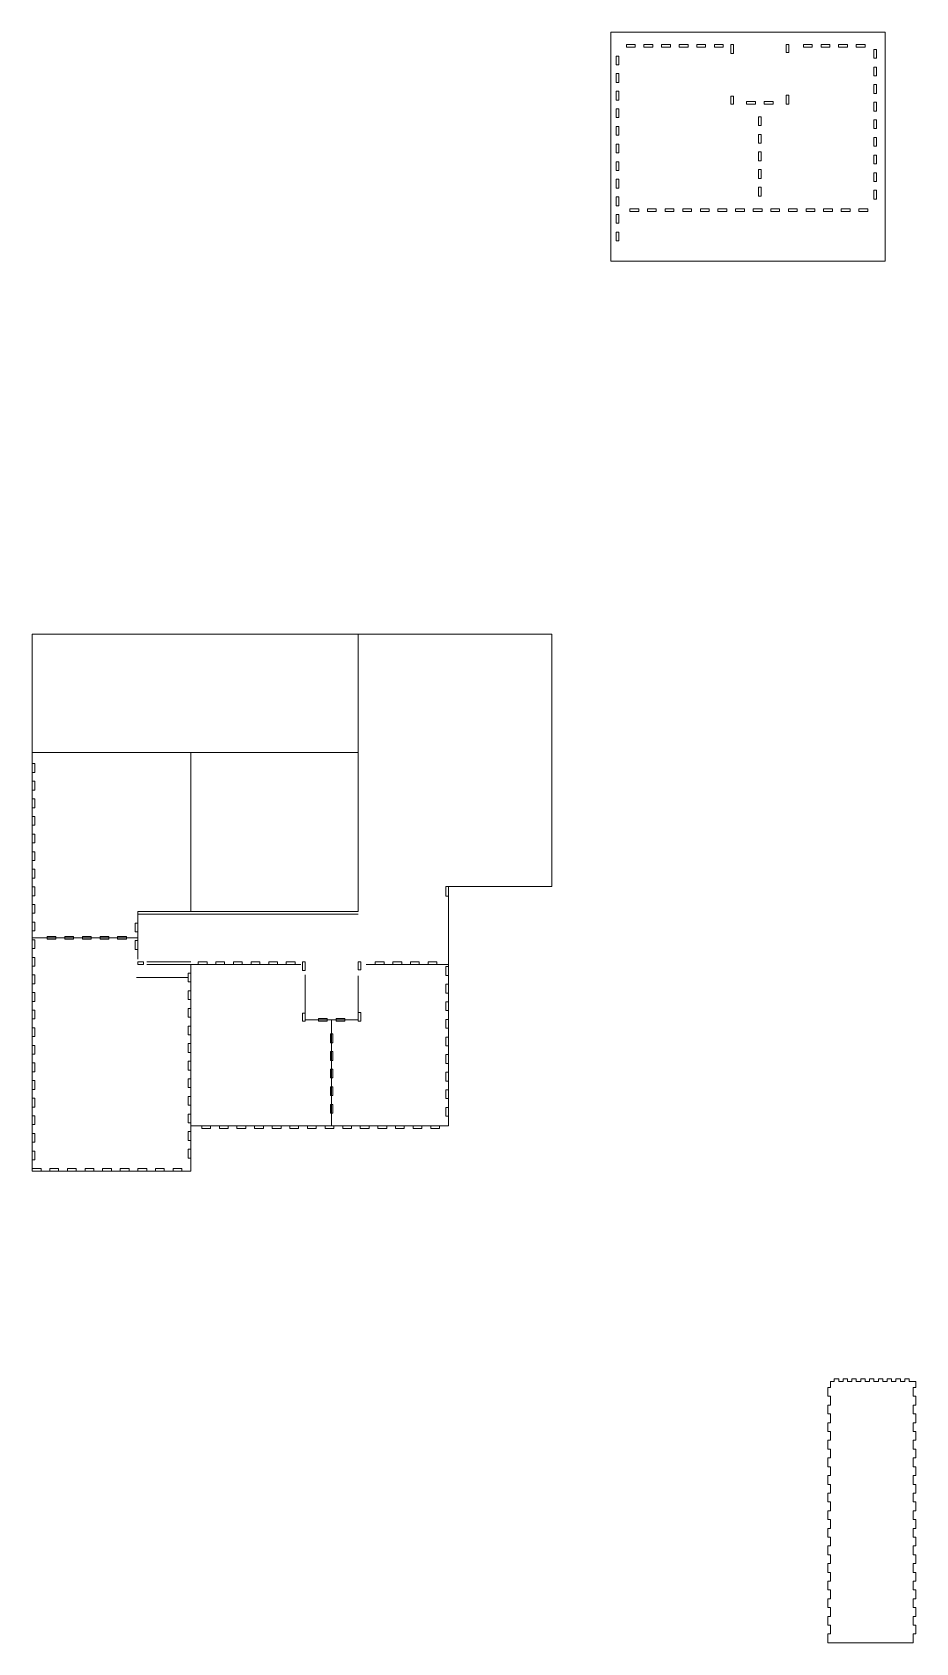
# Model space of a CAD drawing. Header units: millimetres. Extents: x -15307 to -8200, y 7864 to 9694.
# Drawn here: x -15307 to -14304, y 7864 to 9694 of the extents above; entities that cross this region are included whole.
import ezdxf

# ---------------------------------------------------------------- set-up
doc = ezdxf.new("R2010")
doc.units = ezdxf.units.MM
doc.layers.add('A-DETL-THIN', color=151, linetype='Continuous', lineweight=9)

msp = doc.modelspace()

# ---------------------------------------------------------------- linework, layer by layer
at = {"layer": 'A-DETL-THIN'}
for p, q in [((-14650.5, 9693.8), (-14338.7, 9693.8)), ((-14650.5, 9433.8), (-14650.5, 9693.8)), ((-14632.7, 9679.8), (-14632.7, 9676.8)), ((-14632.7, 9679.8), (-14622.7, 9679.8)), ((-14622.7, 9679.8), (-14622.7, 9676.8)), ((-14612.7, 9679.8), (-14612.7, 9676.8)), ((-14612.7, 9679.8), (-14602.7, 9679.8)), ((-14602.7, 9679.8), (-14602.7, 9676.8)), ((-14592.7, 9679.8), (-14592.7, 9676.8)), ((-14592.7, 9679.8), (-14582.7, 9679.8)), ((-14582.7, 9679.8), (-14582.7, 9676.8)), ((-14572.7, 9679.8), (-14572.7, 9676.8)), ((-14572.7, 9679.8), (-14562.7, 9679.8)), ((-14562.7, 9679.8), (-14562.7, 9676.8)), ((-14552.7, 9679.8), (-14552.7, 9676.8)), ((-14552.7, 9679.8), (-14542.7, 9679.8)), ((-14542.7, 9679.8), (-14542.7, 9676.8)), ((-14532.7, 9679.8), (-14532.7, 9676.8)), ((-14532.7, 9679.8), (-14522.7, 9679.8)), ((-14522.7, 9679.8), (-14522.7, 9676.8)), ((-14514.2, 9679.8), (-14514.2, 9669.8)), ((-14514.2, 9679.8), (-14511.2, 9679.8)), ((-14511.2, 9679.8), (-14511.2, 9669.8)), ((-14451.2, 9679.8), (-14451.2, 9670.8)), ((-14451.2, 9679.8), (-14448.2, 9679.8)), ((-14448.2, 9679.8), (-14448.2, 9670.8)), ((-14431.7, 9679.8), (-14431.7, 9676.8)), ((-14431.7, 9679.8), (-14421.7, 9679.8)), ((-14421.7, 9679.8), (-14421.7, 9676.8)), ((-14411.7, 9679.8), (-14411.7, 9676.8)), ((-14411.7, 9679.8), (-14401.7, 9679.8)), ((-14401.7, 9679.8), (-14401.7, 9676.8)), ((-14391.7, 9679.8), (-14391.7, 9676.8)), ((-14391.7, 9679.8), (-14381.7, 9679.8)), ((-14381.7, 9679.8), (-14381.7, 9676.8)), ((-14371.7, 9679.8), (-14371.7, 9676.8)), ((-14371.7, 9679.8), (-14361.7, 9679.8)), ((-14361.7, 9679.8), (-14361.7, 9676.8)), ((-14338.7, 9693.8), (-14338.7, 9433.8)), ((-14644.2, 9666.8), (-14641.2, 9666.8)), ((-14644.2, 9656.8), (-14644.2, 9666.8)), ((-14641.2, 9666.8), (-14641.2, 9656.8)), ((-14622.7, 9676.8), (-14632.7, 9676.8)), ((-14602.7, 9676.8), (-14612.7, 9676.8)), ((-14582.7, 9676.8), (-14592.7, 9676.8)), ((-14562.7, 9676.8), (-14572.7, 9676.8)), ((-14542.7, 9676.8), (-14552.7, 9676.8)), ((-14522.7, 9676.8), (-14532.7, 9676.8)), ((-14514.2, 9669.8), (-14511.2, 9669.8)), ((-14448.2, 9670.8), (-14451.2, 9670.8)), ((-14421.7, 9676.8), (-14431.7, 9676.8)), ((-14401.7, 9676.8), (-14411.7, 9676.8)), ((-14381.7, 9676.8), (-14391.7, 9676.8)), ((-14361.7, 9676.8), (-14371.7, 9676.8)), ((-14351.7, 9674.3), (-14348.7, 9674.3)), ((-14351.7, 9664.3), (-14351.7, 9674.3)), ((-14351.7, 9664.3), (-14348.7, 9664.3)), ((-14348.7, 9674.3), (-14348.7, 9664.3)), ((-14644.2, 9656.8), (-14641.2, 9656.8)), ((-14644.2, 9646.8), (-14641.2, 9646.8)), ((-14644.2, 9636.8), (-14644.2, 9646.8)), ((-14641.2, 9646.8), (-14641.2, 9636.8)), ((-14351.7, 9654.3), (-14348.7, 9654.3)), ((-14351.7, 9644.3), (-14351.7, 9654.3)), ((-14351.7, 9644.3), (-14348.7, 9644.3)), ((-14348.7, 9654.3), (-14348.7, 9644.3)), ((-14644.2, 9636.8), (-14641.2, 9636.8)), ((-14644.2, 9626.8), (-14641.2, 9626.8)), ((-14644.2, 9616.8), (-14644.2, 9626.8)), ((-14641.2, 9626.8), (-14641.2, 9616.8)), ((-14351.7, 9634.3), (-14348.7, 9634.3)), ((-14351.7, 9624.3), (-14351.7, 9634.3)), ((-14351.7, 9624.3), (-14348.7, 9624.3)), ((-14348.7, 9634.3), (-14348.7, 9624.3)), ((-14644.2, 9616.8), (-14641.2, 9616.8)), ((-14644.2, 9606.8), (-14641.2, 9606.8)), ((-14644.2, 9596.8), (-14644.2, 9606.8)), ((-14641.2, 9606.8), (-14641.2, 9596.8)), ((-14514.2, 9612.3), (-14514.2, 9621.3)), ((-14514.2, 9621.3), (-14511.2, 9621.3)), ((-14511.2, 9612.3), (-14514.2, 9612.3)), ((-14511.2, 9621.3), (-14511.2, 9612.3)), ((-14496.2, 9615.3), (-14496.2, 9612.3)), ((-14496.2, 9615.3), (-14486.2, 9615.3)), ((-14486.2, 9612.3), (-14496.2, 9612.3)), ((-14486.2, 9615.3), (-14486.2, 9612.3)), ((-14476.2, 9615.3), (-14476.2, 9612.3)), ((-14476.2, 9615.3), (-14466.2, 9615.3)), ((-14466.2, 9612.3), (-14476.2, 9612.3)), ((-14466.2, 9615.3), (-14466.2, 9612.3)), ((-14448.2, 9622.3), (-14451.2, 9622.3)), ((-14451.2, 9622.3), (-14451.2, 9612.3)), ((-14451.2, 9612.3), (-14448.2, 9612.3)), ((-14448.2, 9612.3), (-14448.2, 9622.3)), ((-14351.7, 9614.3), (-14348.7, 9614.3)), ((-14351.7, 9604.3), (-14351.7, 9614.3)), ((-14348.7, 9614.3), (-14348.7, 9604.3)), ((-14644.2, 9596.8), (-14641.2, 9596.8)), ((-14644.2, 9586.8), (-14641.2, 9586.8)), ((-14644.2, 9576.8), (-14644.2, 9586.8)), ((-14641.2, 9586.8), (-14641.2, 9576.8)), ((-14482.7, 9597.8), (-14479.7, 9597.8)), ((-14482.7, 9587.8), (-14482.7, 9597.8)), ((-14482.7, 9587.8), (-14479.7, 9587.8)), ((-14479.7, 9597.8), (-14479.7, 9587.8)), ((-14351.7, 9604.3), (-14348.7, 9604.3)), ((-14351.7, 9594.3), (-14348.7, 9594.3)), ((-14351.7, 9584.3), (-14351.7, 9594.3)), ((-14348.7, 9594.3), (-14348.7, 9584.3)), ((-14644.2, 9576.8), (-14641.2, 9576.8)), ((-14482.7, 9577.8), (-14479.7, 9577.8)), ((-14482.7, 9567.8), (-14482.7, 9577.8)), ((-14479.7, 9577.8), (-14479.7, 9567.8)), ((-14351.7, 9584.3), (-14348.7, 9584.3)), ((-14351.7, 9574.3), (-14348.7, 9574.3)), ((-14351.7, 9564.3), (-14351.7, 9574.3)), ((-14348.7, 9574.3), (-14348.7, 9564.3)), ((-14644.2, 9566.8), (-14641.2, 9566.8)), ((-14644.2, 9556.8), (-14644.2, 9566.8)), ((-14644.2, 9556.8), (-14641.2, 9556.8)), ((-14641.2, 9566.8), (-14641.2, 9556.8)), ((-14482.7, 9567.8), (-14479.7, 9567.8)), ((-14482.7, 9557.8), (-14479.7, 9557.8)), ((-14482.7, 9547.8), (-14482.7, 9557.8)), ((-14479.7, 9557.8), (-14479.7, 9547.8)), ((-14351.7, 9564.3), (-14348.7, 9564.3)), ((-14351.7, 9554.3), (-14348.7, 9554.3)), ((-14351.7, 9544.3), (-14351.7, 9554.3)), ((-14348.7, 9554.3), (-14348.7, 9544.3)), ((-14644.2, 9546.8), (-14641.2, 9546.8)), ((-14644.2, 9536.8), (-14644.2, 9546.8)), ((-14644.2, 9536.8), (-14641.2, 9536.8)), ((-14641.2, 9546.8), (-14641.2, 9536.8)), ((-14482.7, 9547.8), (-14479.7, 9547.8)), ((-14482.7, 9537.8), (-14479.7, 9537.8)), ((-14482.7, 9527.8), (-14482.7, 9537.8)), ((-14479.7, 9537.8), (-14479.7, 9527.8)), ((-14351.7, 9544.3), (-14348.7, 9544.3)), ((-14351.7, 9534.3), (-14348.7, 9534.3)), ((-14351.7, 9524.3), (-14351.7, 9534.3)), ((-14348.7, 9534.3), (-14348.7, 9524.3)), ((-14644.2, 9526.8), (-14641.2, 9526.8)), ((-14644.2, 9516.8), (-14644.2, 9526.8)), ((-14644.2, 9516.8), (-14641.2, 9516.8)), ((-14641.2, 9526.8), (-14641.2, 9516.8)), ((-14482.7, 9527.8), (-14479.7, 9527.8)), ((-14482.7, 9517.8), (-14479.7, 9517.8)), ((-14482.7, 9507.8), (-14482.7, 9517.8)), ((-14479.7, 9517.8), (-14479.7, 9507.8)), ((-14351.7, 9524.3), (-14348.7, 9524.3)), ((-14351.7, 9514.3), (-14348.7, 9514.3)), ((-14351.7, 9504.3), (-14351.7, 9514.3)), ((-14348.7, 9514.3), (-14348.7, 9504.3)), ((-14644.2, 9506.8), (-14641.2, 9506.8)), ((-14644.2, 9496.8), (-14644.2, 9506.8)), ((-14644.2, 9496.8), (-14641.2, 9496.8)), ((-14641.2, 9506.8), (-14641.2, 9496.8)), ((-14482.7, 9507.8), (-14479.7, 9507.8)), ((-14351.7, 9504.3), (-14348.7, 9504.3)), ((-14644.2, 9486.8), (-14641.2, 9486.8)), ((-14644.2, 9476.8), (-14644.2, 9486.8)), ((-14644.2, 9476.8), (-14641.2, 9476.8)), ((-14641.2, 9486.8), (-14641.2, 9476.8)), ((-14628.7, 9493.3), (-14628.7, 9490.3)), ((-14628.7, 9493.3), (-14618.7, 9493.3)), ((-14618.7, 9490.3), (-14628.7, 9490.3)), ((-14618.7, 9493.3), (-14618.7, 9490.3)), ((-14608.7, 9493.3), (-14608.7, 9490.3)), ((-14608.7, 9493.3), (-14598.7, 9493.3)), ((-14598.7, 9490.3), (-14608.7, 9490.3)), ((-14598.7, 9493.3), (-14598.7, 9490.3)), ((-14588.7, 9493.3), (-14588.7, 9490.3)), ((-14588.7, 9493.3), (-14578.7, 9493.3)), ((-14578.7, 9490.3), (-14588.7, 9490.3)), ((-14578.7, 9493.3), (-14578.7, 9490.3)), ((-14568.7, 9493.3), (-14568.7, 9490.3)), ((-14568.7, 9493.3), (-14558.7, 9493.3)), ((-14558.7, 9490.3), (-14568.7, 9490.3)), ((-14558.7, 9493.3), (-14558.7, 9490.3)), ((-14548.7, 9493.3), (-14548.7, 9490.3)), ((-14548.7, 9493.3), (-14538.7, 9493.3)), ((-14538.7, 9490.3), (-14548.7, 9490.3)), ((-14538.7, 9493.3), (-14538.7, 9490.3)), ((-14528.7, 9493.3), (-14528.7, 9490.3)), ((-14528.7, 9493.3), (-14518.7, 9493.3)), ((-14518.7, 9490.3), (-14528.7, 9490.3)), ((-14518.7, 9493.3), (-14518.7, 9490.3)), ((-14508.7, 9493.3), (-14508.7, 9490.3)), ((-14508.7, 9493.3), (-14498.7, 9493.3)), ((-14498.7, 9490.3), (-14508.7, 9490.3)), ((-14498.7, 9493.3), (-14498.7, 9490.3)), ((-14488.7, 9493.3), (-14488.7, 9490.3)), ((-14488.7, 9493.3), (-14478.7, 9493.3)), ((-14478.7, 9490.3), (-14488.7, 9490.3)), ((-14478.7, 9493.3), (-14478.7, 9490.3)), ((-14468.7, 9493.3), (-14468.7, 9490.3)), ((-14468.7, 9493.3), (-14458.7, 9493.3)), ((-14458.7, 9490.3), (-14468.7, 9490.3)), ((-14458.7, 9493.3), (-14458.7, 9490.3)), ((-14448.7, 9493.3), (-14448.7, 9490.3)), ((-14448.7, 9493.3), (-14438.7, 9493.3)), ((-14438.7, 9490.3), (-14448.7, 9490.3)), ((-14438.7, 9493.3), (-14438.7, 9490.3)), ((-14428.7, 9493.3), (-14428.7, 9490.3)), ((-14428.7, 9493.3), (-14418.7, 9493.3)), ((-14418.7, 9490.3), (-14428.7, 9490.3)), ((-14418.7, 9493.3), (-14418.7, 9490.3)), ((-14408.7, 9493.3), (-14408.7, 9490.3)), ((-14408.7, 9493.3), (-14398.7, 9493.3)), ((-14398.7, 9490.3), (-14408.7, 9490.3)), ((-14398.7, 9493.3), (-14398.7, 9490.3)), ((-14388.7, 9493.3), (-14388.7, 9490.3)), ((-14388.7, 9493.3), (-14378.7, 9493.3)), ((-14378.7, 9490.3), (-14388.7, 9490.3)), ((-14378.7, 9493.3), (-14378.7, 9490.3)), ((-14368.7, 9493.3), (-14368.7, 9490.3)), ((-14368.7, 9493.3), (-14358.7, 9493.3)), ((-14358.7, 9490.3), (-14368.7, 9490.3)), ((-14358.7, 9493.3), (-14358.7, 9490.3)), ((-14644.2, 9466.8), (-14641.2, 9466.8)), ((-14644.2, 9456.8), (-14644.2, 9466.8)), ((-14641.2, 9466.8), (-14641.2, 9456.8)), ((-14644.2, 9456.8), (-14641.2, 9456.8)), ((-14338.7, 9433.8), (-14650.5, 9433.8)), ((-14937.3, 9010), (-15307.3, 9010)), ((-15307.3, 9010), (-15307.3, 8875.5)), ((-14937.3, 8695), (-14937.3, 9010)), ((-14937.3, 9010), (-14717.3, 9010)), ((-14717.3, 9010), (-14717.3, 8723.5)), ((-15307.3, 8400), (-15307.3, 8875.5)), ((-15307.3, 8875.5), (-14937.3, 8875.5)), ((-15127.3, 8695), (-15127.3, 8875.5)), ((-15307.3, 8863), (-15304.3, 8863)), ((-15307.3, 8853), (-15307.3, 8863)), ((-15304.3, 8863), (-15304.3, 8853)), ((-15307.3, 8853), (-15304.3, 8853)), ((-15307.3, 8843), (-15304.3, 8843)), ((-15307.3, 8833), (-15307.3, 8843)), ((-15304.3, 8843), (-15304.3, 8833)), ((-15307.3, 8833), (-15304.3, 8833)), ((-15307.3, 8823), (-15304.3, 8823)), ((-15307.3, 8813), (-15307.3, 8823)), ((-15304.3, 8823), (-15304.3, 8813)), ((-15307.3, 8813), (-15304.3, 8813)), ((-15307.3, 8803), (-15304.3, 8803)), ((-15307.3, 8793), (-15307.3, 8803)), ((-15304.3, 8803), (-15304.3, 8793)), ((-15307.3, 8793), (-15304.3, 8793)), ((-15307.3, 8783), (-15304.3, 8783)), ((-15307.3, 8773), (-15307.3, 8783)), ((-15304.3, 8783), (-15304.3, 8773)), ((-15307.3, 8773), (-15304.3, 8773)), ((-15307.3, 8763), (-15304.3, 8763)), ((-15307.3, 8753), (-15307.3, 8763)), ((-15307.3, 8753), (-15304.3, 8753)), ((-15304.3, 8763), (-15304.3, 8753)), ((-15307.3, 8743), (-15304.3, 8743)), ((-15307.3, 8733), (-15307.3, 8743)), ((-15307.3, 8733), (-15304.3, 8733)), ((-15304.3, 8743), (-15304.3, 8733)), ((-15307.3, 8723), (-15304.3, 8723)), ((-15307.3, 8713), (-15307.3, 8723)), ((-15307.3, 8713), (-15304.3, 8713)), ((-15304.3, 8723), (-15304.3, 8713)), ((-14837.8, 8723.5), (-14834.8, 8723.5)), ((-14837.8, 8712.5), (-14837.8, 8723.5)), ((-14837.8, 8712.5), (-14834.8, 8712.5)), ((-14834.8, 8723.5), (-14834.8, 8635)), ((-14834.8, 8723.5), (-14717.3, 8723.5)), ((-14834.8, 8723.5), (-14834.8, 8712.5)), ((-15307.3, 8703), (-15304.3, 8703)), ((-15307.3, 8693), (-15307.3, 8703)), ((-15307.3, 8693), (-15304.3, 8693)), ((-15304.3, 8703), (-15304.3, 8693)), ((-15187.3, 8665), (-15187.3, 8695)), ((-15187.3, 8695), (-14937.3, 8695)), ((-15187.3, 8692), (-14937.3, 8692)), ((-15307.3, 8683), (-15304.3, 8683)), ((-15307.3, 8673), (-15307.3, 8683)), ((-15307.3, 8673), (-15304.3, 8673)), ((-15304.3, 8683), (-15304.3, 8673)), ((-15190.3, 8682), (-15187.3, 8682)), ((-15190.3, 8672), (-15190.3, 8682)), ((-15190.3, 8672), (-15187.3, 8672)), ((-15187.3, 8682), (-15187.3, 8672)), ((-15307.3, 8665), (-15187.3, 8665)), ((-15307.3, 8663), (-15304.3, 8663)), ((-15307.3, 8653), (-15307.3, 8663)), ((-15304.3, 8663), (-15304.3, 8653)), ((-15290.3, 8666.5), (-15290.3, 8663.5)), ((-15290.3, 8666.5), (-15280.3, 8666.5)), ((-15280.3, 8663.5), (-15290.3, 8663.5)), ((-15280.3, 8666.5), (-15280.3, 8663.5)), ((-15270.3, 8666.5), (-15270.3, 8663.5)), ((-15270.3, 8666.5), (-15260.3, 8666.5)), ((-15260.3, 8663.5), (-15270.3, 8663.5)), ((-15260.3, 8666.5), (-15260.3, 8663.5)), ((-15250.3, 8666.5), (-15250.3, 8663.5)), ((-15250.3, 8666.5), (-15240.3, 8666.5)), ((-15240.3, 8663.5), (-15250.3, 8663.5)), ((-15240.3, 8666.5), (-15240.3, 8663.5)), ((-15230.3, 8666.5), (-15230.3, 8663.5)), ((-15230.3, 8666.5), (-15220.3, 8666.5)), ((-15220.3, 8663.5), (-15230.3, 8663.5)), ((-15220.3, 8666.5), (-15220.3, 8663.5)), ((-15210.3, 8666.5), (-15210.3, 8663.5)), ((-15210.3, 8666.5), (-15200.3, 8666.5)), ((-15200.3, 8663.5), (-15210.3, 8663.5)), ((-15200.3, 8666.5), (-15200.3, 8663.5)), ((-15190.3, 8662), (-15187.3, 8662)), ((-15190.3, 8652), (-15190.3, 8662)), ((-15187.3, 8665), (-15187.3, 8641.1)), ((-15187.3, 8662), (-15187.3, 8652)), ((-15307.3, 8653), (-15304.3, 8653)), ((-15307.3, 8643), (-15304.3, 8643)), ((-15307.3, 8633), (-15307.3, 8643)), ((-15304.3, 8643), (-15304.3, 8633)), ((-15190.3, 8652), (-15187.3, 8652)), ((-15187.3, 8638), (-15180.8, 8638)), ((-15187.3, 8638), (-15187.3, 8635)), ((-15187.3, 8635), (-15180.8, 8635)), ((-15180.8, 8638), (-15180.8, 8635)), ((-15177.3, 8638), (-15127.3, 8638)), ((-15177.3, 8635), (-15127.3, 8635)), ((-15127.3, 8400), (-15127.3, 8635)), ((-15127.3, 8635), (-15002.3, 8635)), ((-15118.8, 8638), (-15118.8, 8635)), ((-15118.8, 8638), (-15108.8, 8638)), ((-15108.8, 8635), (-15118.8, 8635)), ((-15108.8, 8638), (-15108.8, 8635)), ((-15098.8, 8638), (-15098.8, 8635)), ((-15098.8, 8638), (-15088.8, 8638)), ((-15088.8, 8635), (-15098.8, 8635)), ((-15088.8, 8638), (-15088.8, 8635)), ((-15078.8, 8638), (-15078.8, 8635)), ((-15078.8, 8638), (-15068.8, 8638)), ((-15068.8, 8635), (-15078.8, 8635)), ((-15068.8, 8638), (-15068.8, 8635)), ((-15058.8, 8638), (-15058.8, 8635)), ((-15058.8, 8638), (-15048.8, 8638)), ((-15048.8, 8635), (-15058.8, 8635)), ((-15048.8, 8638), (-15048.8, 8635)), ((-15038.8, 8638), (-15038.8, 8635)), ((-15038.8, 8638), (-15028.8, 8638)), ((-15028.8, 8635), (-15038.8, 8635)), ((-15028.8, 8638), (-15028.8, 8635)), ((-15018.8, 8638), (-15018.8, 8635)), ((-15018.8, 8638), (-15008.8, 8638)), ((-15008.8, 8635), (-15018.8, 8635)), ((-15008.8, 8638), (-15008.8, 8635)), ((-15000.3, 8638), (-15000.3, 8628)), ((-15000.3, 8638), (-14997.3, 8638)), ((-14997.3, 8638), (-14997.3, 8628)), ((-14937.3, 8638), (-14937.3, 8629)), ((-14937.3, 8638), (-14934.3, 8638)), ((-14934.3, 8638), (-14934.3, 8629)), ((-14928.2, 8635), (-14834.8, 8635)), ((-14917.8, 8638), (-14917.8, 8635)), ((-14917.8, 8638), (-14907.8, 8638)), ((-14907.8, 8635), (-14917.8, 8635)), ((-14907.8, 8638), (-14907.8, 8635)), ((-14897.8, 8638), (-14897.8, 8635)), ((-14897.8, 8638), (-14887.8, 8638)), ((-14887.8, 8635), (-14897.8, 8635)), ((-14887.8, 8638), (-14887.8, 8635)), ((-14877.8, 8638), (-14877.8, 8635)), ((-14877.8, 8638), (-14867.8, 8638)), ((-14867.8, 8635), (-14877.8, 8635)), ((-14867.8, 8638), (-14867.8, 8635)), ((-14857.8, 8638), (-14857.8, 8635)), ((-14857.8, 8638), (-14847.8, 8638)), ((-14847.8, 8635), (-14857.8, 8635)), ((-14847.8, 8638), (-14847.8, 8635)), ((-14834.8, 8635), (-14834.8, 8451.5)), ((-15307.3, 8633), (-15304.3, 8633)), ((-15307.3, 8623), (-15304.3, 8623)), ((-15307.3, 8613), (-15307.3, 8623)), ((-15304.3, 8623), (-15304.3, 8613)), ((-15130.3, 8620), (-15188.8, 8620)), ((-15130.3, 8625), (-15127.3, 8625)), ((-15130.3, 8615), (-15130.3, 8625)), ((-15127.3, 8625), (-15127.3, 8615)), ((-15000.3, 8628), (-14997.3, 8628)), ((-14997.3, 8572), (-14997.3, 8623.3)), ((-14934.3, 8629), (-14937.3, 8629)), ((-14937.3, 8572), (-14937.3, 8622)), ((-14837.8, 8632.5), (-14834.8, 8632.5)), ((-14837.8, 8622.5), (-14837.8, 8632.5)), ((-14837.8, 8622.5), (-14834.8, 8622.5)), ((-14834.8, 8632.5), (-14834.8, 8622.5)), ((-15307.3, 8613), (-15304.3, 8613)), ((-15307.3, 8603), (-15304.3, 8603)), ((-15307.3, 8593), (-15307.3, 8603)), ((-15304.3, 8603), (-15304.3, 8593)), ((-15130.3, 8615), (-15127.3, 8615)), ((-15130.3, 8605), (-15127.3, 8605)), ((-15130.3, 8595), (-15130.3, 8605)), ((-15127.3, 8605), (-15127.3, 8595)), ((-14837.8, 8612.5), (-14834.8, 8612.5)), ((-14837.8, 8602.5), (-14837.8, 8612.5)), ((-14837.8, 8602.5), (-14834.8, 8602.5)), ((-14834.8, 8612.5), (-14834.8, 8602.5)), ((-15307.3, 8593), (-15304.3, 8593)), ((-15307.3, 8583), (-15304.3, 8583)), ((-15307.3, 8573), (-15307.3, 8583)), ((-15304.3, 8583), (-15304.3, 8573)), ((-15130.3, 8595), (-15127.3, 8595)), ((-15130.3, 8585), (-15127.3, 8585)), ((-15130.3, 8575), (-15130.3, 8585)), ((-15127.3, 8585), (-15127.3, 8575)), ((-14934.3, 8580.5), (-14937.3, 8580.5)), ((-14937.3, 8580.5), (-14937.3, 8570.5)), ((-14934.3, 8570.5), (-14934.3, 8580.5)), ((-14837.8, 8592.5), (-14834.8, 8592.5)), ((-14837.8, 8582.5), (-14837.8, 8592.5)), ((-14837.8, 8582.5), (-14834.8, 8582.5)), ((-14834.8, 8592.5), (-14834.8, 8582.5)), ((-15307.3, 8573), (-15304.3, 8573)), ((-15307.3, 8563), (-15304.3, 8563)), ((-15307.3, 8553), (-15307.3, 8563)), ((-15304.3, 8563), (-15304.3, 8553)), ((-15130.3, 8575), (-15127.3, 8575)), ((-15130.3, 8565), (-15127.3, 8565)), ((-15130.3, 8555), (-15130.3, 8565)), ((-15127.3, 8565), (-15127.3, 8555)), ((-15000.3, 8570.5), (-15000.3, 8579.5)), ((-15000.3, 8579.5), (-14997.3, 8579.5)), ((-14997.3, 8570.5), (-15000.3, 8570.5)), ((-14997.3, 8579.5), (-14997.3, 8570.5)), ((-14997.3, 8572), (-14937.3, 8572)), ((-14982.3, 8573.5), (-14982.3, 8570.5)), ((-14982.3, 8573.5), (-14972.3, 8573.5)), ((-14972.3, 8570.5), (-14982.3, 8570.5)), ((-14972.3, 8573.5), (-14972.3, 8570.5)), ((-14967.3, 8572), (-14967.3, 8451.5)), ((-14962.3, 8573.5), (-14962.3, 8570.5)), ((-14962.3, 8573.5), (-14952.3, 8573.5)), ((-14952.3, 8570.5), (-14962.3, 8570.5)), ((-14952.3, 8573.5), (-14952.3, 8570.5)), ((-14937.3, 8570.5), (-14934.3, 8570.5)), ((-14837.8, 8572.5), (-14834.8, 8572.5)), ((-14837.8, 8562.5), (-14837.8, 8572.5)), ((-14837.8, 8562.5), (-14834.8, 8562.5)), ((-14834.8, 8572.5), (-14834.8, 8562.5)), ((-15307.3, 8553), (-15304.3, 8553)), ((-15130.3, 8555), (-15127.3, 8555)), ((-15130.3, 8545), (-15127.3, 8545)), ((-15130.3, 8535), (-15130.3, 8545)), ((-15127.3, 8545), (-15127.3, 8535)), ((-14968.8, 8556), (-14965.8, 8556)), ((-14968.8, 8546), (-14968.8, 8556)), ((-14968.8, 8546), (-14965.8, 8546)), ((-14965.8, 8556), (-14965.8, 8546)), ((-14837.8, 8552.5), (-14834.8, 8552.5)), ((-14837.8, 8542.5), (-14837.8, 8552.5)), ((-14834.8, 8552.5), (-14834.8, 8542.5)), ((-15307.3, 8543), (-15304.3, 8543)), ((-15307.3, 8533), (-15307.3, 8543)), ((-15307.3, 8533), (-15304.3, 8533)), ((-15304.3, 8543), (-15304.3, 8533)), ((-15130.3, 8535), (-15127.3, 8535)), ((-14968.8, 8536), (-14965.8, 8536)), ((-14968.8, 8526), (-14968.8, 8536)), ((-14968.8, 8526), (-14965.8, 8526)), ((-14965.8, 8536), (-14965.8, 8526)), ((-14837.8, 8542.5), (-14834.8, 8542.5)), ((-14837.8, 8532.5), (-14834.8, 8532.5)), ((-14837.8, 8522.5), (-14837.8, 8532.5)), ((-14834.8, 8532.5), (-14834.8, 8522.5)), ((-15307.3, 8523), (-15304.3, 8523)), ((-15307.3, 8513), (-15307.3, 8523)), ((-15307.3, 8513), (-15304.3, 8513)), ((-15304.3, 8523), (-15304.3, 8513)), ((-15130.3, 8525), (-15127.3, 8525)), ((-15130.3, 8515), (-15130.3, 8525)), ((-15130.3, 8515), (-15127.3, 8515)), ((-15127.3, 8525), (-15127.3, 8515)), ((-14968.8, 8516), (-14965.8, 8516)), ((-14968.8, 8506), (-14968.8, 8516)), ((-14965.8, 8516), (-14965.8, 8506)), ((-14837.8, 8522.5), (-14834.8, 8522.5)), ((-14837.8, 8512.5), (-14834.8, 8512.5)), ((-14837.8, 8502.5), (-14837.8, 8512.5)), ((-14834.8, 8512.5), (-14834.8, 8502.5)), ((-15307.3, 8503), (-15304.3, 8503)), ((-15307.3, 8493), (-15307.3, 8503)), ((-15307.3, 8493), (-15304.3, 8493)), ((-15304.3, 8503), (-15304.3, 8493)), ((-15130.3, 8505), (-15127.3, 8505)), ((-15130.3, 8495), (-15130.3, 8505)), ((-15130.3, 8495), (-15127.3, 8495)), ((-15127.3, 8505), (-15127.3, 8495)), ((-14968.8, 8506), (-14965.8, 8506)), ((-14968.8, 8496), (-14965.8, 8496)), ((-14968.8, 8486), (-14968.8, 8496)), ((-14965.8, 8496), (-14965.8, 8486)), ((-14837.8, 8502.5), (-14834.8, 8502.5)), ((-14837.8, 8492.5), (-14834.8, 8492.5)), ((-14837.8, 8482.5), (-14837.8, 8492.5)), ((-14834.8, 8492.5), (-14834.8, 8482.5)), ((-15307.3, 8483), (-15304.3, 8483)), ((-15307.3, 8473), (-15307.3, 8483)), ((-15307.3, 8473), (-15304.3, 8473)), ((-15304.3, 8483), (-15304.3, 8473)), ((-15130.3, 8485), (-15127.3, 8485)), ((-15130.3, 8475), (-15130.3, 8485)), ((-15130.3, 8475), (-15127.3, 8475)), ((-15127.3, 8485), (-15127.3, 8475)), ((-14968.8, 8486), (-14965.8, 8486)), ((-14968.8, 8476), (-14965.8, 8476)), ((-14968.8, 8466), (-14968.8, 8476)), ((-14965.8, 8476), (-14965.8, 8466)), ((-14837.8, 8482.5), (-14834.8, 8482.5)), ((-14837.8, 8472.5), (-14834.8, 8472.5)), ((-14837.8, 8462.5), (-14837.8, 8472.5)), ((-14834.8, 8472.5), (-14834.8, 8462.5)), ((-15307.3, 8463), (-15304.3, 8463)), ((-15307.3, 8453), (-15307.3, 8463)), ((-15307.3, 8453), (-15304.3, 8453)), ((-15304.3, 8463), (-15304.3, 8453)), ((-15130.3, 8465), (-15127.3, 8465)), ((-15130.3, 8455), (-15130.3, 8465)), ((-15130.3, 8455), (-15127.3, 8455)), ((-15127.3, 8465), (-15127.3, 8455)), ((-14968.8, 8466), (-14965.8, 8466)), ((-14837.8, 8462.5), (-14834.8, 8462.5)), ((-15307.3, 8443), (-15304.3, 8443)), ((-15307.3, 8433), (-15307.3, 8443)), ((-15304.3, 8443), (-15304.3, 8433)), ((-15130.3, 8445), (-15127.3, 8445)), ((-15130.3, 8435), (-15130.3, 8445)), ((-15130.3, 8435), (-15127.3, 8435)), ((-15127.3, 8451.5), (-14834.8, 8451.5)), ((-15127.3, 8445), (-15127.3, 8435)), ((-15114.8, 8451.5), (-15124.3, 8451.5)), ((-15114.8, 8451.5), (-15114.8, 8448.5)), ((-15104.8, 8448.5), (-15114.8, 8448.5)), ((-15104.8, 8451.5), (-15104.8, 8448.5)), ((-15104.8, 8451.5), (-15094.8, 8451.5)), ((-15094.8, 8451.5), (-15094.8, 8448.5)), ((-15084.8, 8448.5), (-15094.8, 8448.5)), ((-15084.8, 8451.5), (-15084.8, 8448.5)), ((-15084.8, 8451.5), (-15074.8, 8451.5)), ((-15074.8, 8451.5), (-15074.8, 8448.5)), ((-15064.8, 8448.5), (-15074.8, 8448.5)), ((-15064.8, 8451.5), (-15054.8, 8451.5)), ((-15064.8, 8451.5), (-15064.8, 8448.5)), ((-15054.8, 8451.5), (-15054.8, 8448.5)), ((-15044.8, 8448.5), (-15054.8, 8448.5)), ((-15044.8, 8451.5), (-15044.8, 8448.5)), ((-15044.8, 8451.5), (-15034.8, 8451.5)), ((-15034.8, 8451.5), (-15034.8, 8448.5)), ((-15024.8, 8448.5), (-15034.8, 8448.5)), ((-15024.8, 8451.5), (-15024.8, 8448.5)), ((-15024.8, 8451.5), (-15014.8, 8451.5)), ((-15014.8, 8451.5), (-15014.8, 8448.5)), ((-15004.8, 8448.5), (-15014.8, 8448.5)), ((-15004.8, 8451.5), (-14994.8, 8451.5)), ((-15004.8, 8451.5), (-15004.8, 8448.5)), ((-14994.8, 8451.5), (-14994.8, 8448.5)), ((-14984.8, 8448.5), (-14994.8, 8448.5)), ((-14984.8, 8451.5), (-14974.8, 8451.5)), ((-14984.8, 8451.5), (-14984.8, 8448.5)), ((-14974.8, 8451.5), (-14974.8, 8448.5)), ((-14964.8, 8448.5), (-14974.8, 8448.5)), ((-14964.8, 8451.5), (-14964.8, 8448.5)), ((-14964.8, 8451.5), (-14954.8, 8451.5)), ((-14954.8, 8451.5), (-14954.8, 8448.5)), ((-14944.8, 8448.5), (-14954.8, 8448.5)), ((-14944.8, 8451.5), (-14944.8, 8448.5)), ((-14944.8, 8451.5), (-14934.8, 8451.5)), ((-14934.8, 8451.5), (-14934.8, 8448.5)), ((-14924.8, 8448.5), (-14934.8, 8448.5)), ((-14924.8, 8451.5), (-14924.8, 8448.5)), ((-14924.8, 8451.5), (-14914.8, 8451.5)), ((-14914.8, 8451.5), (-14914.8, 8448.5)), ((-14904.8, 8448.5), (-14914.8, 8448.5)), ((-14904.8, 8451.5), (-14904.8, 8448.5)), ((-14904.8, 8451.5), (-14894.8, 8451.5)), ((-14894.8, 8451.5), (-14894.8, 8448.5)), ((-14884.8, 8448.5), (-14894.8, 8448.5)), ((-14884.8, 8451.5), (-14884.8, 8448.5)), ((-14884.8, 8451.5), (-14874.8, 8451.5)), ((-14874.8, 8451.5), (-14874.8, 8448.5)), ((-14864.8, 8448.5), (-14874.8, 8448.5)), ((-14864.8, 8451.5), (-14864.8, 8448.5)), ((-14864.8, 8451.5), (-14854.8, 8451.5)), ((-14854.8, 8451.5), (-14854.8, 8448.5)), ((-14844.8, 8448.5), (-14854.8, 8448.5)), ((-14844.8, 8451.5), (-14844.8, 8448.5)), ((-15307.3, 8433), (-15304.3, 8433)), ((-15307.3, 8423), (-15304.3, 8423)), ((-15307.3, 8413), (-15307.3, 8423)), ((-15304.3, 8423), (-15304.3, 8413)), ((-15130.3, 8425), (-15127.3, 8425)), ((-15130.3, 8415), (-15130.3, 8425)), ((-15127.3, 8425), (-15127.3, 8415)), ((-15307.3, 8413), (-15304.3, 8413)), ((-15307.3, 8403), (-15307.3, 8400)), ((-15307.3, 8403), (-15297.3, 8403)), ((-15127.3, 8400), (-15307.3, 8400)), ((-15297.3, 8400), (-15307.3, 8400)), ((-15297.3, 8403), (-15297.3, 8400)), ((-15287.3, 8403), (-15287.3, 8400)), ((-15287.3, 8403), (-15277.3, 8403)), ((-15277.3, 8400), (-15287.3, 8400)), ((-15277.3, 8403), (-15277.3, 8400)), ((-15267.3, 8403), (-15267.3, 8400)), ((-15267.3, 8403), (-15257.3, 8403)), ((-15257.3, 8400), (-15267.3, 8400)), ((-15257.3, 8403), (-15257.3, 8400)), ((-15247.3, 8403), (-15247.3, 8400)), ((-15247.3, 8403), (-15237.3, 8403)), ((-15237.3, 8400), (-15247.3, 8400)), ((-15237.3, 8403), (-15237.3, 8400)), ((-15227.3, 8403), (-15227.3, 8400)), ((-15227.3, 8403), (-15217.3, 8403)), ((-15217.3, 8400), (-15227.3, 8400)), ((-15217.3, 8403), (-15217.3, 8400)), ((-15207.3, 8403), (-15207.3, 8400)), ((-15207.3, 8403), (-15197.3, 8403)), ((-15197.3, 8400), (-15207.3, 8400)), ((-15197.3, 8403), (-15197.3, 8400)), ((-15187.3, 8403), (-15187.3, 8400)), ((-15187.3, 8403), (-15177.3, 8403)), ((-15177.3, 8400), (-15187.3, 8400)), ((-15177.3, 8403), (-15177.3, 8400)), ((-15167.3, 8403), (-15167.3, 8400)), ((-15167.3, 8403), (-15157.3, 8403)), ((-15157.3, 8400), (-15167.3, 8400)), ((-15157.3, 8403), (-15157.3, 8400)), ((-15147.3, 8403), (-15147.3, 8400)), ((-15147.3, 8403), (-15137.3, 8403)), ((-15137.3, 8400), (-15147.3, 8400)), ((-15137.3, 8403), (-15137.3, 8400)), ((-15130.3, 8415), (-15127.3, 8415)), ((-14401.1, 8161.4), (-14401.1, 8154.4)), ((-14396.6, 8161.4), (-14401.1, 8161.4)), ((-14396.6, 8161.4), (-14396.6, 8164.4)), ((-14396.6, 8164.4), (-14391.6, 8164.4)), ((-14391.6, 8164.4), (-14391.6, 8161.4)), ((-14391.6, 8161.4), (-14386.6, 8161.4)), ((-14386.6, 8161.4), (-14386.6, 8164.4)), ((-14386.6, 8164.4), (-14381.6, 8164.4)), ((-14381.6, 8164.4), (-14381.6, 8161.4)), ((-14381.6, 8161.4), (-14376.6, 8161.4)), ((-14376.6, 8161.4), (-14376.6, 8164.4)), ((-14376.6, 8164.4), (-14371.6, 8164.4)), ((-14371.6, 8164.4), (-14371.6, 8161.4)), ((-14371.6, 8161.4), (-14366.6, 8161.4)), ((-14366.6, 8161.4), (-14366.6, 8164.4)), ((-14366.6, 8164.4), (-14361.6, 8164.4)), ((-14361.6, 8164.4), (-14361.6, 8161.4)), ((-14361.6, 8161.4), (-14356.6, 8161.4)), ((-14356.6, 8161.4), (-14356.6, 8164.4)), ((-14356.6, 8164.4), (-14351.6, 8164.4)), ((-14351.6, 8164.4), (-14351.6, 8161.4)), ((-14351.6, 8161.4), (-14346.6, 8161.4)), ((-14346.6, 8161.4), (-14346.6, 8164.4)), ((-14346.6, 8164.4), (-14341.6, 8164.4)), ((-14341.6, 8164.4), (-14341.6, 8161.4)), ((-14341.6, 8161.4), (-14336.6, 8161.4)), ((-14336.6, 8161.4), (-14336.6, 8164.4)), ((-14336.6, 8164.4), (-14331.6, 8164.4)), ((-14331.6, 8164.4), (-14331.6, 8161.4)), ((-14331.6, 8161.4), (-14326.6, 8161.4)), ((-14326.6, 8161.4), (-14326.6, 8164.4)), ((-14326.6, 8164.4), (-14321.6, 8164.4)), ((-14321.6, 8164.4), (-14321.6, 8161.4)), ((-14321.6, 8161.4), (-14316.6, 8161.4)), ((-14316.6, 8161.4), (-14316.6, 8164.4)), ((-14316.6, 8164.4), (-14311.6, 8164.4)), ((-14311.6, 8164.4), (-14311.6, 8161.4)), ((-14311.6, 8161.4), (-14304.1, 8161.4)), ((-14304.1, 8161.4), (-14304.1, 8154.4)), ((-14404.1, 8154.4), (-14401.1, 8154.4)), ((-14404.1, 8144.4), (-14404.1, 8154.4)), ((-14404.1, 8144.4), (-14401.1, 8144.4)), ((-14401.1, 8144.4), (-14401.1, 8134.4)), ((-14307.1, 8154.4), (-14304.1, 8154.4)), ((-14307.1, 8144.4), (-14307.1, 8154.4)), ((-14307.1, 8144.4), (-14304.1, 8144.4)), ((-14304.1, 8144.4), (-14304.1, 8134.4)), ((-14404.1, 8134.4), (-14401.1, 8134.4)), ((-14404.1, 8124.4), (-14404.1, 8134.4)), ((-14404.1, 8124.4), (-14401.1, 8124.4)), ((-14401.1, 8124.4), (-14401.1, 8114.4)), ((-14307.1, 8134.4), (-14304.1, 8134.4)), ((-14307.1, 8124.4), (-14307.1, 8134.4)), ((-14307.1, 8124.4), (-14304.1, 8124.4)), ((-14304.1, 8124.4), (-14304.1, 8114.4)), ((-14404.1, 8114.4), (-14401.1, 8114.4)), ((-14404.1, 8104.4), (-14404.1, 8114.4)), ((-14404.1, 8104.4), (-14401.1, 8104.4)), ((-14401.1, 8104.4), (-14401.1, 8094.4)), ((-14307.1, 8114.4), (-14304.1, 8114.4)), ((-14307.1, 8104.4), (-14307.1, 8114.4)), ((-14307.1, 8104.4), (-14304.1, 8104.4)), ((-14304.1, 8104.4), (-14304.1, 8094.4)), ((-14404.1, 8094.4), (-14401.1, 8094.4)), ((-14404.1, 8084.4), (-14404.1, 8094.4)), ((-14307.1, 8094.4), (-14304.1, 8094.4)), ((-14307.1, 8084.4), (-14307.1, 8094.4)), ((-14404.1, 8084.4), (-14401.1, 8084.4)), ((-14404.1, 8074.4), (-14401.1, 8074.4)), ((-14404.1, 8074.4), (-14404.1, 8064.4)), ((-14401.1, 8084.4), (-14401.1, 8074.4)), ((-14307.1, 8084.4), (-14304.1, 8084.4)), ((-14307.1, 8074.4), (-14304.1, 8074.4)), ((-14307.1, 8074.4), (-14307.1, 8064.4)), ((-14304.1, 8084.4), (-14304.1, 8074.4)), ((-14404.1, 8064.4), (-14401.1, 8064.4)), ((-14404.1, 8054.4), (-14401.1, 8054.4)), ((-14404.1, 8044.4), (-14404.1, 8054.4)), ((-14401.1, 8064.4), (-14401.1, 8054.4)), ((-14307.1, 8064.4), (-14304.1, 8064.4)), ((-14307.1, 8054.4), (-14304.1, 8054.4)), ((-14307.1, 8044.4), (-14307.1, 8054.4)), ((-14304.1, 8064.4), (-14304.1, 8054.4)), ((-14404.1, 8044.4), (-14401.1, 8044.4)), ((-14404.1, 8034.4), (-14401.1, 8034.4)), ((-14404.1, 8024.4), (-14404.1, 8034.4)), ((-14401.1, 8044.4), (-14401.1, 8034.4)), ((-14307.1, 8044.4), (-14304.1, 8044.4)), ((-14307.1, 8034.4), (-14304.1, 8034.4)), ((-14307.1, 8024.4), (-14307.1, 8034.4)), ((-14304.1, 8044.4), (-14304.1, 8034.4)), ((-14404.1, 8024.4), (-14401.1, 8024.4)), ((-14404.1, 8014.4), (-14401.1, 8014.4)), ((-14404.1, 8004.4), (-14404.1, 8014.4)), ((-14401.1, 8024.4), (-14401.1, 8014.4)), ((-14307.1, 8024.4), (-14304.1, 8024.4)), ((-14307.1, 8014.4), (-14304.1, 8014.4)), ((-14307.1, 8004.4), (-14307.1, 8014.4)), ((-14304.1, 8024.4), (-14304.1, 8014.4)), ((-14404.1, 8004.4), (-14401.1, 8004.4)), ((-14401.1, 8004.4), (-14401.1, 7994.4)), ((-14307.1, 8004.4), (-14304.1, 8004.4)), ((-14304.1, 8004.4), (-14304.1, 7994.4)), ((-14404.1, 7994.4), (-14401.1, 7994.4)), ((-14404.1, 7994.4), (-14404.1, 7984.4)), ((-14404.1, 7984.4), (-14401.1, 7984.4)), ((-14401.1, 7984.4), (-14401.1, 7974.4)), ((-14307.1, 7994.4), (-14304.1, 7994.4)), ((-14307.1, 7994.4), (-14307.1, 7984.4)), ((-14307.1, 7984.4), (-14304.1, 7984.4)), ((-14304.1, 7984.4), (-14304.1, 7974.4)), ((-14404.1, 7974.4), (-14401.1, 7974.4)), ((-14404.1, 7964.4), (-14404.1, 7974.4)), ((-14404.1, 7964.4), (-14401.1, 7964.4)), ((-14401.1, 7964.4), (-14401.1, 7954.4)), ((-14307.1, 7974.4), (-14304.1, 7974.4)), ((-14307.1, 7964.4), (-14307.1, 7974.4)), ((-14307.1, 7964.4), (-14304.1, 7964.4)), ((-14304.1, 7964.4), (-14304.1, 7954.4)), ((-14404.1, 7954.4), (-14401.1, 7954.4)), ((-14404.1, 7944.4), (-14404.1, 7954.4)), ((-14404.1, 7944.4), (-14401.1, 7944.4)), ((-14401.1, 7944.4), (-14401.1, 7934.4)), ((-14307.1, 7954.4), (-14304.1, 7954.4)), ((-14307.1, 7944.4), (-14307.1, 7954.4)), ((-14307.1, 7944.4), (-14304.1, 7944.4)), ((-14304.1, 7944.4), (-14304.1, 7934.4)), ((-14404.1, 7934.4), (-14401.1, 7934.4)), ((-14404.1, 7924.4), (-14404.1, 7934.4)), ((-14404.1, 7924.4), (-14401.1, 7924.4)), ((-14401.1, 7924.4), (-14401.1, 7914.4)), ((-14307.1, 7934.4), (-14304.1, 7934.4)), ((-14307.1, 7924.4), (-14307.1, 7934.4)), ((-14307.1, 7924.4), (-14304.1, 7924.4)), ((-14304.1, 7924.4), (-14304.1, 7914.4)), ((-14404.1, 7914.4), (-14401.1, 7914.4)), ((-14404.1, 7914.4), (-14404.1, 7904.4)), ((-14404.1, 7904.4), (-14401.1, 7904.4)), ((-14401.1, 7904.4), (-14401.1, 7894.4)), ((-14307.1, 7914.4), (-14304.1, 7914.4)), ((-14307.1, 7914.4), (-14307.1, 7904.4)), ((-14307.1, 7904.4), (-14304.1, 7904.4)), ((-14304.1, 7904.4), (-14304.1, 7894.4)), ((-14404.1, 7894.4), (-14401.1, 7894.4)), ((-14404.1, 7884.4), (-14404.1, 7894.4)), ((-14307.1, 7894.4), (-14304.1, 7894.4)), ((-14307.1, 7884.4), (-14307.1, 7894.4)), ((-14404.1, 7884.4), (-14401.1, 7884.4)), ((-14404.1, 7874.4), (-14401.1, 7874.4)), ((-14404.1, 7864.4), (-14404.1, 7874.4)), ((-14401.1, 7884.4), (-14401.1, 7874.4)), ((-14307.1, 7884.4), (-14304.1, 7884.4)), ((-14307.1, 7874.4), (-14304.1, 7874.4)), ((-14307.1, 7864.4), (-14307.1, 7874.4)), ((-14304.1, 7884.4), (-14304.1, 7874.4)), ((-14404.1, 7864.4), (-14307.1, 7864.4))]:
    msp.add_line(p, q, dxfattribs=at)

doc.saveas('drawing.dxf')
